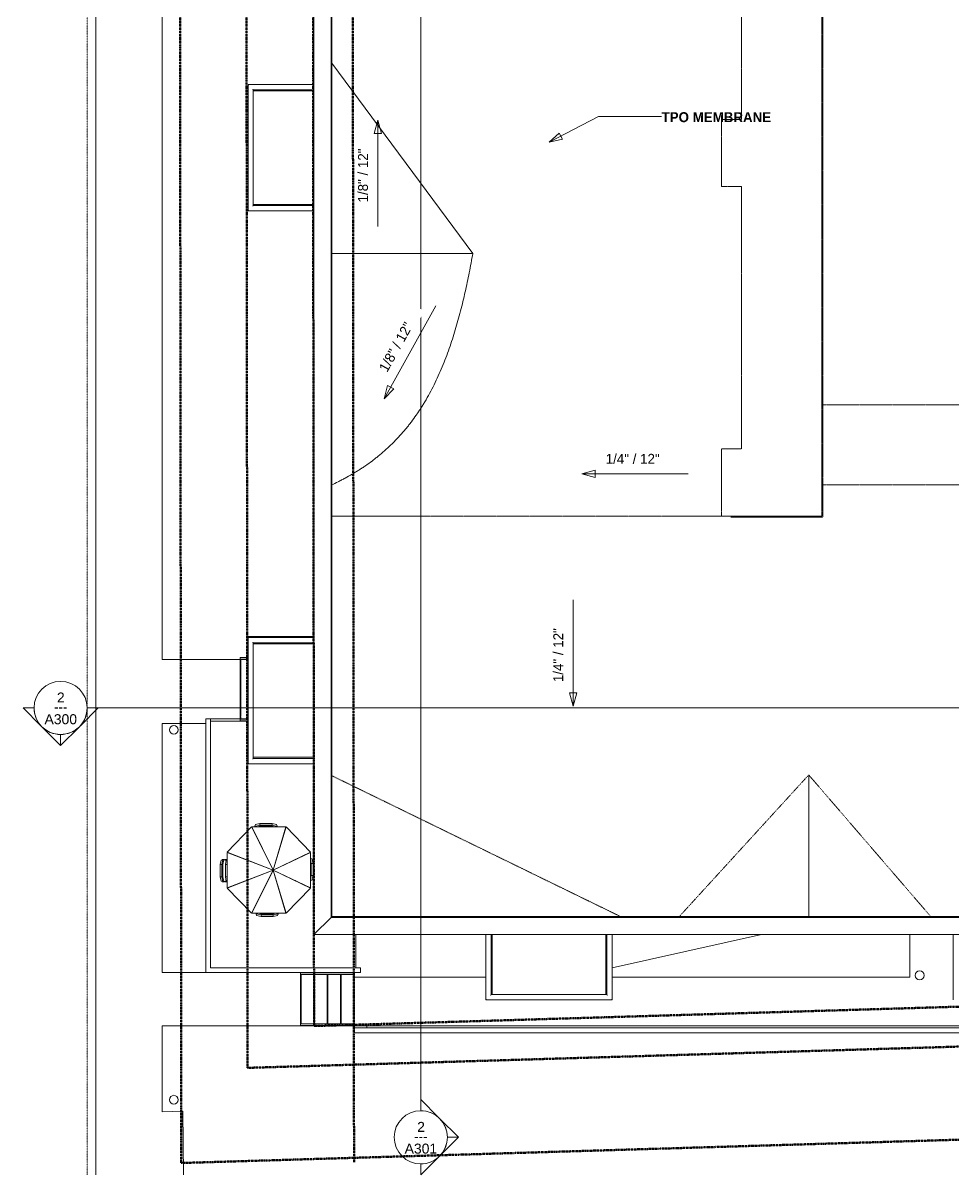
# Model space of a CAD drawing. Header units: inches. Extents: x -4250 to -935, y 9756 to 12395.
# Drawn here: x -4130 to -3290, y 9756 to 10797 of the extents above; entities that cross this region are included whole.
import ezdxf

# ---------------------------------------------------------------- set-up
doc = ezdxf.new("R2010")
doc.units = ezdxf.units.IN
doc.header["$MEASUREMENT"] = 0
for name, pattern in [('Aligning Line 1_8_', [0.25, 0.125, -0.125]), ('Dash 1_16_', [0.125, 0.0625, -0.0625]), ('Double Dash 3_8_', [1, 0.375, -0.125, 0.125, -0.125, 0.125, -0.125]), ('Overhead 1_16_', [0.101562, 0.0625, -0.039062])]:
    doc.linetypes.add(name, pattern=pattern)
for name, color, linetype, lineweight in [('A-FLOR', 192, 'Continuous', 13), ('A-FLOR-4', 192, 'Continuous', 9), ('A-FLOR-HRAL', 11, 'Continuous', 9), ('A-ROOF', 132, 'Continuous', 13), ('A-ROOF-3', 7, 'Dash 1_16_', 9), ('A-ROOF-4', 132, 'Continuous', 9), ('A-WALL-2', 113, 'Continuous', 9), ('C-PROP-LINE', 91, 'Double Dash 3_8_', 50), ('C-TOPO', 7, 'Continuous', 9), ('E-LITE-EQPM', 33, 'Continuous', 9), ('G-ANNO-DIMS', 111, 'Continuous', 9), ('G-ANNO-SYMB-1', 147, 'Aligning Line 1_8_', 9), ('G-ANNO-SYMB-2', 111, 'Continuous', 9), ('G-ANNO-TEXT', 231, 'Continuous', 9), ('G-IMPT', 8, 'Continuous', 9), ('S-FNDN-2', 32, 'Continuous', 9), ('S-STRS', 31, 'Continuous', 9), ('S-STRS-1', 31, 'Overhead 1_16_', 9)]:
    doc.layers.add(name, color=color, linetype=linetype, lineweight=lineweight)
doc.styles.add('Arial', font='arial.ttf', dxfattribs={"height": 9})
doc.styles.add('Century Gothic_1', font='ufonts.com_century-gothic.ttf', dxfattribs={"height": 9})
doc.styles.add('Century Gothic_B', font='GOTHICB.TTF', dxfattribs={"height": 9})

# ---------------------------------------------------------------- blocks, each defined once
blk = doc.blocks.new('Outdoor Table01 - 02ZUTB01_dwg-V5-FLOOR PLAN - ROOF')
at = {"layer": 'G-IMPT'}
for p, q in [((-7, 42), (-11, 41)), ((-7, 42), (4, 42)), ((-7, 42), (-7, 40.4)), ((4, 42), (8, 41)), ((4, 42), (4, 40.4)), ((-37.5, 16.3), (-15.6, 38.9)), ((4, 0), (-15.6, 38.9)), ((-15.4, 39), (4, 0)), ((-15.4, 39), (15.5, 39)), ((-11, 41), (-11.5, 39.4)), ((-7, 40.4), (-11.5, 39.4)), ((-11.4, 39.6), (-11.5, 40)), ((-11.5, 39.5), (-11.5, 40)), ((-11.5, 39.4), (-11.5, 39.5)), ((-11.5, 39.4), (-11.5, 39)), ((-11.4, 39), (-11.5, 39.2)), ((-7, 39.5), (-9.2, 39)), ((-7, 40.4), (4, 40.4)), ((-7, 40.4), (-7, 39.5)), ((4, 39.5), (-7, 39.5)), ((4, 40.4), (8.5, 39.4)), ((4, 40.4), (4, 39.5)), ((6.2, 39), (4, 39.5)), ((4, 0), (15.5, 39)), ((4, 0), (15.7, 38.9)), ((8.5, 39.4), (8, 41)), ((8.5, 40), (8.4, 39.6)), ((8.5, 39.2), (8.4, 39)), ((8.5, 39.5), (8.5, 40)), ((8.5, 39.5), (8.5, 39.4)), ((8.5, 39.4), (8.5, 39)), ((15.7, 38.9), (37.6, 16.3)), ((-11.5, 30.7), (-11.5, 31.2)), ((-7.6, 23.3), (-7.7, 23.2)), ((-41.4, 10.5), (-43, 10)), ((-42.4, 6), (-41.4, 10.5)), ((-41.5, 10.5), (-42, 10.5)), ((-42, 10.5), (-41.6, 10.4)), ((-41.4, 10.5), (-41.5, 10.5)), ((-41.4, 10.5), (-40.5, 10.5)), ((-38.5, 10), (-41.2, 10.5)), ((-40.5, 10.5), (-40.5, 10.3)), ((-39.7, 10.2), (-40, 10.5)), ((-40, 10.5), (-39, 10.5)), ((-38.5, 10), (-39, 10.5)), ((-39, 10.5), (-37.6, 10.5)), ((-39, 10.5), (-37.6, 10.5)), ((4, 0), (-37.6, 16)), ((-37.6, -16), (-37.6, 16)), ((4, 0), (-37.5, 16.3)), ((-23.3, 10.7), (-23.4, 10.5)), ((4, 0), (37.6, 16.3)), ((4, 0), (37.7, 16)), ((10.2, 20.6), (10.1, 20.7)), ((37.7, 16), (37.7, -16)), ((-44, 6), (-43, 10)), ((-44, -5), (-44, 6)), ((-44, 6), (-42.4, 6)), ((-42.4, -5), (-42.4, 6)), ((-42.4, 6), (-41.5, 6)), ((-40.6, 10.2), (-41.5, 6)), ((-41.5, 6), (-41.5, -5)), ((-40.6, 10.2), (-39.5, 10)), ((-38.5, 10), (-39.5, 10)), ((-38.5, 10), (-39, 6)), ((-39, 6), (-39, -5)), ((-37.6, 6), (-39, 6)), ((-37.6, 10.3), (-38.5, 10)), ((4, 0), (-37.6, -16)), ((4, 0), (-37.5, -16.3)), ((4, 0), (-15.6, -38.9)), ((4, 0), (-15.4, -39)), ((4, 0), (15.5, -39)), ((4, 0), (37.7, -16)), ((4, 0), (37.6, -16.3)), ((4, 0), (15.7, -38.9)), ((20.5, 7.8), (20.5, 8)), ((23.6, 9.5), (24, 9.5)), ((37.7, 9.4), (38, 9.5)), ((37.7, 9.5), (38, 9.5)), ((39, 9), (37.7, 9.4)), ((38.4, 5), (37.7, 8.1)), ((38.4, 5), (37.7, 5)), ((40, 5), (38.4, 5)), ((38.4, 5), (38.4, -6)), ((39, 9), (40, 5)), ((40, 5), (40, -6)), ((-44, -5), (-43, -9)), ((-44, -5), (-42.4, -5)), ((-43, -9), (-41.4, -9.5)), ((-42.4, -5), (-41.4, -9.5)), ((-42.4, -5), (-41.5, -5)), ((-41.6, -9.4), (-42, -9.5)), ((-41.5, -9.5), (-42, -9.5)), ((-41.5, -5), (-40.6, -9.2)), ((-41.4, -9.5), (-41.5, -9.5)), ((-41.4, -9.5), (-40.5, -9.5)), ((-38.5, -9), (-41.2, -9.5)), ((-39.5, -9), (-40.6, -9.2)), ((-40.5, -9.3), (-40.5, -9.5)), ((-40, -9.5), (-39.7, -9.2)), ((-39, -9.5), (-40, -9.5)), ((-39.5, -9), (-38.5, -9)), ((-39, -5), (-38.5, -9)), ((-39, -5), (-37.6, -5)), ((-39, -9.5), (-38.5, -9)), ((-37.6, -9.5), (-39, -9.5)), ((-37.6, -9.5), (-39, -9.5)), ((-37.6, -9.3), (-38.5, -9)), ((20.5, -8), (20.5, -7.8)), ((38.4, -6), (37.7, -9.1)), ((38.4, -6), (37.7, -6)), ((39, -10), (37.7, -10.4)), ((40, -6), (38.4, -6)), ((40, -6), (39, -10)), ((-15.6, -38.9), (-37.5, -16.3)), ((-23.4, -10.5), (-23.3, -10.7)), ((10.1, -20.7), (10.2, -20.6)), ((37.6, -16.3), (15.7, -38.9)), ((25.7, -10.5), (26.1, -10.5)), ((38, -10.5), (37.7, -10.4)), ((37.7, -10.5), (38, -10.5)), ((-8, -23.8), (-8, -24.1)), ((-7.7, -23.2), (-7.6, -23.3)), ((15.5, -39), (-15.4, -39)), ((-12.5, -32.7), (-12.5, -33.2)), ((-12.4, -39), (-12.5, -39.2)), ((-12.5, -39.4), (-12.5, -39)), ((-12.5, -39.4), (-12.5, -39.5)), ((-12, -41), (-12.5, -39.4)), ((-8, -40.4), (-12.5, -39.4)), ((-12.5, -39.5), (-12.5, -40)), ((-12.5, -40), (-12.4, -39.6)), ((-8, -42), (-12, -41)), ((-10.2, -39), (-8, -39.5)), ((-8, -39.5), (3, -39.5)), ((-8, -40.4), (-8, -39.5)), ((3, -40.4), (-8, -40.4)), ((-8, -42), (-8, -40.4)), ((3, -39.5), (5.2, -39)), ((3, -40.4), (7.5, -39.4)), ((3, -40.4), (3, -39.5)), ((3, -42), (3, -40.4)), ((7, -41), (3, -42)), ((7, -41), (7.5, -39.4)), ((7.4, -39), (7.5, -39.2)), ((7.4, -39.6), (7.5, -40)), ((7.5, -39.4), (7.5, -39)), ((7.5, -39.4), (7.5, -39.5)), ((7.5, -39.5), (7.5, -40)), ((3, -42), (-8, -42))]:
    blk.add_line(p, q, dxfattribs=at)

msp = doc.modelspace()

# ---------------------------------------------------------------- linework, layer by layer
at = {"layer": 'A-FLOR'}
msp.add_line((-3597.9, 9943.4), (-3463.1, 9973.6), dxfattribs=at)
at = {"layer": 'A-FLOR-4'}
for p, q in [((-3926.7, 10166.2), (-3960.6, 10166.2)), ((-3829.3, 9943.4), (-3829.3, 9973.6)), ((-3329.1, 9973.6), (-3329.1, 9935.2)), ((-3830.9, 9939.2), (-3830.8, 9891.2)), ((-3712, 9935.2), (-3830.9, 9935.2)), ((-3329.1, 9935.2), (-3597.9, 9935.2)), ((-3830.8, 9891.2), (-1933.3, 9891.2))]:
    msp.add_line(p, q, dxfattribs=at)
at = {"layer": 'A-FLOR-HRAL'}
for p, q in [((-3867.3, 10741), (-3926.7, 10741)), ((-3926.7, 10741), (-3926.7, 10627)), ((-3922, 10736.3), (-3867.3, 10736.3)), ((-3922, 10631.7), (-3922, 10736.3)), ((-3867.3, 10631.7), (-3922, 10631.7)), ((-3926.7, 10627), (-3867.3, 10627)), ((-3867.3, 10241.8), (-3926.7, 10241.8)), ((-3926.7, 10241.8), (-3926.7, 10127.8)), ((-3867.3, 10242.6), (-3926.3, 10242.6)), ((-3926.3, 10242.6), (-3926.3, 10241.8)), ((-3922, 10237.1), (-3867.3, 10237.1)), ((-3922, 10132.5), (-3922, 10237.1)), ((-3926.7, 10223.5), (-3933.9, 10223.5)), ((-3933.9, 10223.5), (-3933.9, 10222)), ((-3933.9, 10223.5), (-3926.7, 10223.5)), ((-3933.9, 10222), (-3926.7, 10222)), ((-3933.9, 10222), (-3926.7, 10222)), ((-3926.7, 10167.9), (-3933.9, 10167.9)), ((-3933.9, 10167.9), (-3933.9, 10166.4)), ((-3933.9, 10167.9), (-3926.7, 10167.9)), ((-3933.9, 10166.4), (-3926.7, 10166.4)), ((-3933.9, 10166.4), (-3926.7, 10166.4)), ((-3867.3, 10132.5), (-3922, 10132.5)), ((-3926.7, 10127.8), (-3867.3, 10127.8)), ((-3712, 9973.6), (-3712, 9914.6)), ((-3707.2, 9919.3), (-3707.2, 9973.6)), ((-3602.6, 9973.6), (-3602.6, 9919.3)), ((-3597.9, 9914.6), (-3597.9, 9973.6)), ((-3290.1, 9973.6), (-3290.1, 9914.6)), ((-3831.3, 9938.9), (-3879.3, 9938.9)), ((-3879.3, 9938.9), (-3879.3, 9937.4)), ((-3879.3, 9938.9), (-3831.3, 9938.9)), ((-3879.3, 9937.4), (-3831.3, 9937.4)), ((-3879.3, 9937.4), (-3831.3, 9937.4)), ((-3831.3, 9938.9), (-3831.3, 9937.4)), ((-3712, 9914.6), (-3597.9, 9914.6)), ((-3602.6, 9919.3), (-3707.2, 9919.3)), ((-3831.3, 9892.9), (-3879.3, 9892.9)), ((-3879.3, 9892.9), (-3879.3, 9891.4)), ((-3879.3, 9892.9), (-3831.3, 9892.9)), ((-3879.3, 9891.4), (-3831.3, 9891.4)), ((-3879.3, 9891.4), (-3831.3, 9891.4)), ((-3831.3, 9892.9), (-3831.3, 9891.4))]:
    msp.add_line(p, q, dxfattribs=at)
at = {"layer": 'A-FLOR-HRAL', "flags": 128}
for points in [[(-3933.9, 10222.7), (-3933.9, 10222.8), (-3933.9, 10222.9)], [(-3933.9, 10167.1), (-3933.9, 10167.2), (-3933.9, 10167.3)], [(-3879.3, 9938.1), (-3879.3, 9938.2), (-3879.3, 9938.3)], [(-3831.3, 9938.3), (-3831.3, 9938.2), (-3831.3, 9938.1)], [(-3879.3, 9892.1), (-3879.3, 9892.2), (-3879.3, 9892.3)], [(-3831.3, 9892.3), (-3831.3, 9892.2), (-3831.3, 9892.1)]]:
    msp.add_lwpolyline(points, dxfattribs=at)
at = {"layer": 'A-FLOR-HRAL'}
for points, knots in [([(-3926.7, 10741), (-3926.7, 10741), (-3926.7, 10741), (-3926.7, 10741), (-3926.7, 10741), (-3926.6, 10740.9), (-3926.6, 10740.9), (-3926.6, 10740.9), (-3926.5, 10740.9), (-3926.5, 10740.8), (-3926.5, 10740.8), (-3926.4, 10740.7), (-3926.4, 10740.7), (-3926.3, 10740.6), (-3926.3, 10740.6)], [0, 0, 0, 0, 0.166667, 0.25, 0.333333, 0.416667, 0.458333, 0.5, 0.583333, 0.666667, 0.708333, 0.75, 0.833333, 1, 1, 1, 1]), ([(-3922.5, 10736.8), (-3922.4, 10736.7), (-3922.4, 10736.7), (-3922.3, 10736.6), (-3922.2, 10736.6), (-3922.2, 10736.5), (-3922.2, 10736.5), (-3922.1, 10736.5), (-3922.1, 10736.4), (-3922.1, 10736.4), (-3922.1, 10736.4), (-3922, 10736.3), (-3922, 10736.3), (-3922, 10736.3), (-3922, 10736.3)], [0, 0, 0, 0, 0.166667, 0.25, 0.333333, 0.375, 0.416667, 0.5, 0.541667, 0.583333, 0.666667, 0.75, 0.833333, 1, 1, 1, 1]), ([(-3922.5, 10631.2), (-3922.4, 10631.3), (-3922.4, 10631.3), (-3922.3, 10631.4), (-3922.2, 10631.5), (-3922.2, 10631.5), (-3922.2, 10631.5), (-3922.1, 10631.6), (-3922.1, 10631.6), (-3922.1, 10631.6), (-3922.1, 10631.7), (-3922, 10631.7), (-3922, 10631.7), (-3922, 10631.7), (-3922, 10631.7)], [0, 0, 0, 0, 0.166667, 0.25, 0.333333, 0.375, 0.416667, 0.5, 0.541667, 0.583333, 0.666667, 0.75, 0.833333, 1, 1, 1, 1]), ([(-3926.7, 10627), (-3926.7, 10627), (-3926.7, 10627), (-3926.7, 10627), (-3926.7, 10627.1), (-3926.6, 10627.1), (-3926.6, 10627.1), (-3926.6, 10627.1), (-3926.5, 10627.2), (-3926.5, 10627.2), (-3926.5, 10627.3), (-3926.4, 10627.3), (-3926.4, 10627.4), (-3926.3, 10627.4), (-3926.3, 10627.5)], [0, 0, 0, 0, 0.166667, 0.25, 0.333333, 0.416667, 0.458333, 0.5, 0.583333, 0.666667, 0.708333, 0.75, 0.833333, 1, 1, 1, 1]), ([(-3926.7, 10241.8), (-3926.7, 10241.8), (-3926.7, 10241.8), (-3926.7, 10241.8), (-3926.7, 10241.8), (-3926.6, 10241.7), (-3926.6, 10241.7), (-3926.6, 10241.7), (-3926.5, 10241.7), (-3926.5, 10241.6), (-3926.5, 10241.6), (-3926.4, 10241.5), (-3926.4, 10241.5), (-3926.3, 10241.4), (-3926.3, 10241.4)], [0, 0, 0, 0, 0.166667, 0.25, 0.333333, 0.416667, 0.458333, 0.5, 0.583333, 0.666667, 0.708333, 0.75, 0.833333, 1, 1, 1, 1]), ([(-3926.3, 10242.6), (-3926.3, 10242.6), (-3926.3, 10242.6), (-3926.3, 10242.6), (-3926.3, 10242.6), (-3926.2, 10242.5), (-3926.2, 10242.5), (-3926.2, 10242.5), (-3926.2, 10242.4), (-3926.1, 10242.4), (-3926.1, 10242.4), (-3926, 10242.3), (-3926, 10242.2), (-3925.9, 10242.2), (-3925.9, 10242.1)], [0, 0, 0, 0, 0.166667, 0.25, 0.333333, 0.416667, 0.458333, 0.5, 0.583333, 0.666667, 0.708333, 0.75, 0.833333, 1, 1, 1, 1]), ([(-3922.5, 10237.6), (-3922.4, 10237.5), (-3922.4, 10237.5), (-3922.3, 10237.4), (-3922.2, 10237.4), (-3922.2, 10237.3), (-3922.2, 10237.3), (-3922.1, 10237.3), (-3922.1, 10237.2), (-3922.1, 10237.2), (-3922.1, 10237.2), (-3922, 10237.1), (-3922, 10237.1), (-3922, 10237.1), (-3922, 10237.1)], [0, 0, 0, 0, 0.166667, 0.25, 0.333333, 0.375, 0.416667, 0.5, 0.541667, 0.583333, 0.666667, 0.75, 0.833333, 1, 1, 1, 1]), ([(-3922.5, 10132), (-3922.4, 10132.1), (-3922.4, 10132.1), (-3922.3, 10132.2), (-3922.2, 10132.3), (-3922.2, 10132.3), (-3922.2, 10132.3), (-3922.1, 10132.4), (-3922.1, 10132.4), (-3922.1, 10132.4), (-3922.1, 10132.5), (-3922, 10132.5), (-3922, 10132.5), (-3922, 10132.5), (-3922, 10132.5)], [0, 0, 0, 0, 0.166667, 0.25, 0.333333, 0.375, 0.416667, 0.5, 0.541667, 0.583333, 0.666667, 0.75, 0.833333, 1, 1, 1, 1]), ([(-3926.7, 10127.8), (-3926.7, 10127.8), (-3926.7, 10127.8), (-3926.7, 10127.8), (-3926.7, 10127.9), (-3926.6, 10127.9), (-3926.6, 10127.9), (-3926.6, 10127.9), (-3926.5, 10128), (-3926.5, 10128), (-3926.5, 10128.1), (-3926.4, 10128.1), (-3926.4, 10128.2), (-3926.3, 10128.2), (-3926.3, 10128.3)], [0, 0, 0, 0, 0.166667, 0.25, 0.333333, 0.416667, 0.458333, 0.5, 0.583333, 0.666667, 0.708333, 0.75, 0.833333, 1, 1, 1, 1]), ([(-3712, 9914.6), (-3712, 9914.6), (-3712, 9914.6), (-3711.9, 9914.6), (-3711.9, 9914.6), (-3711.9, 9914.7), (-3711.9, 9914.7), (-3711.8, 9914.7), (-3711.8, 9914.8), (-3711.7, 9914.8), (-3711.7, 9914.8), (-3711.7, 9914.9), (-3711.6, 9914.9), (-3711.5, 9915), (-3711.5, 9915)], [0, 0, 0, 0, 0.166667, 0.25, 0.333333, 0.416667, 0.458333, 0.5, 0.583333, 0.666667, 0.708333, 0.75, 0.833333, 1, 1, 1, 1]), ([(-3707.7, 9918.8), (-3707.7, 9918.9), (-3707.6, 9918.9), (-3707.5, 9919), (-3707.5, 9919.1), (-3707.5, 9919.1), (-3707.4, 9919.1), (-3707.4, 9919.2), (-3707.4, 9919.2), (-3707.3, 9919.2), (-3707.3, 9919.2), (-3707.3, 9919.3), (-3707.3, 9919.3), (-3707.2, 9919.3), (-3707.2, 9919.3)], [0, 0, 0, 0, 0.166667, 0.25, 0.333333, 0.375, 0.416667, 0.5, 0.541667, 0.583333, 0.666667, 0.75, 0.833333, 1, 1, 1, 1]), ([(-3602.2, 9918.8), (-3602.2, 9918.9), (-3602.3, 9918.9), (-3602.4, 9919), (-3602.4, 9919.1), (-3602.4, 9919.1), (-3602.5, 9919.1), (-3602.5, 9919.2), (-3602.5, 9919.2), (-3602.6, 9919.2), (-3602.6, 9919.2), (-3602.6, 9919.3), (-3602.6, 9919.3), (-3602.6, 9919.3), (-3602.6, 9919.3)], [0, 0, 0, 0, 0.166667, 0.25, 0.333333, 0.375, 0.416667, 0.5, 0.541667, 0.583333, 0.666667, 0.75, 0.833333, 1, 1, 1, 1]), ([(-3597.9, 9914.6), (-3597.9, 9914.6), (-3597.9, 9914.6), (-3598, 9914.6), (-3598, 9914.6), (-3598, 9914.7), (-3598, 9914.7), (-3598.1, 9914.7), (-3598.1, 9914.8), (-3598.2, 9914.8), (-3598.2, 9914.8), (-3598.2, 9914.9), (-3598.3, 9914.9), (-3598.4, 9915), (-3598.4, 9915)], [0, 0, 0, 0, 0.166667, 0.25, 0.333333, 0.416667, 0.458333, 0.5, 0.583333, 0.666667, 0.708333, 0.75, 0.833333, 1, 1, 1, 1])]:
    msp.add_open_spline(points, degree=3, knots=knots, dxfattribs=at)
at = {"layer": 'A-ROOF'}
for p, q in [((-3723.7, 10588.6), (-3851.1, 10588.6)), ((-3420.4, 9989.8), (-3420.4, 10117.7))]:
    msp.add_line(p, q, dxfattribs=at)
at = {"layer": 'A-ROOF-3'}
for p, q in [((-3481.2, 10709.4), (-3481.2, 10967)), ((-3408.7, 10841.8), (-3408.7, 10351.3)), ((-3407.7, 10842.3), (-3407.7, 10350.3)), ((-3499.2, 10648.9), (-3499.2, 10709.4)), ((-3499.2, 10709.4), (-3481.2, 10709.4)), ((-3481.2, 10648.9), (-3499.2, 10648.9)), ((-3481.2, 10412), (-3481.2, 10648.9)), ((-3407.7, 10452), (-3268.5, 10452)), ((-3499.2, 10351.3), (-3499.2, 10412)), ((-3499.2, 10412), (-3481.2, 10412)), ((-3202.4, 10379.5), (-3407.7, 10379.5)), ((-3408.7, 10351.3), (-3851.1, 10351.3)), ((-3407.7, 10350.3), (-3490.6, 10350.3)), ((-3851.1, 10117), (-3590.3, 9989.8)), ((-3537.3, 9989.8), (-3420.4, 10117.7)), ((-3420.4, 10117.7), (-3310.2, 9989.8))]:
    msp.add_line(p, q, dxfattribs=at)
at = {"layer": 'A-ROOF-4'}
msp.add_line((-3723.7, 10588.6), (-3851.1, 10760.4), dxfattribs=at)
msp.add_open_spline([(-3851.1, 10379.5), (-3849.2, 10380.4), (-3846.2, 10381.9), (-3842.2, 10384), (-3838, 10386.2), (-3833.8, 10388.6), (-3829.7, 10391.1), (-3826.6, 10393), (-3823.6, 10394.9), (-3819.6, 10397.6), (-3815.7, 10400.4), (-3811.9, 10403.3), (-3808.1, 10406.3), (-3804.5, 10409.4), (-3800.9, 10412.6), (-3798.3, 10415.1), (-3795.7, 10417.6), (-3792.3, 10421), (-3789.1, 10424.5), (-3785.9, 10428.1), (-3783.6, 10430.9), (-3781.4, 10433.7), (-3778.4, 10437.5), (-3775.6, 10441.4), (-3772.9, 10445.4), (-3770.9, 10448.4), (-3769, 10451.4), (-3766.2, 10456), (-3762.7, 10462.2), (-3757.3, 10472.6), (-3751.2, 10486.1), (-3744.9, 10502.7), (-3739.5, 10519.5), (-3734.7, 10536.6), (-3730.6, 10553.8), (-3727.5, 10568.3), (-3725.3, 10579.9), (-3724.2, 10585.7), (-3723.7, 10588.6)], degree=3, knots=[-0.9968139, -0.9968139, -0.9968139, -0.9968139, -0.9719828, -0.9579741, -0.9439655, -0.9159483, -0.9019397, -0.887931, -0.8739224, -0.8599138, -0.8318966, -0.8178879, -0.8038793, -0.7758621, -0.7618534, -0.7478448, -0.7338362, -0.7198276, -0.6918103, -0.6778017, -0.6637931, -0.6497845, -0.6357759, -0.6077586, -0.59375, -0.5797414, -0.5657328, -0.5517241, -0.5172414, -0.4827586, -0.4137931, -0.3448276, -0.2758621, -0.2068966, -0.137931, -0.0689655, -0.0344828, 0, 0, 0, 0], dxfattribs=at)
at = {"layer": 'A-WALL-2'}
for p, q in [((-3867.3, 12125.2), (-3867.3, 9973.6)), ((-3851.8, 12109.7), (-3851.8, 9989.1)), ((-3851.6, 9989.3), (-3851.6, 12109.5)), ((-3851.1, 12109), (-3851.1, 9989.8)), ((-3867.3, 10736.3), (-3922, 10736.3)), ((-3922, 10735.3), (-3867.3, 10735.3)), ((-3867.3, 10632.8), (-3922, 10632.8)), ((-3922, 10631.8), (-3867.3, 10631.8)), ((-3867.3, 10237.1), (-3922, 10237.1)), ((-3922, 10236.1), (-3867.3, 10236.1)), ((-3964.8, 9939.2), (-3964.8, 10168.3)), ((-3964.8, 10168.3), (-3926.7, 10168.3)), ((-3960.6, 10168.3), (-3960.6, 9943.4)), ((-3867.3, 10133.6), (-3922, 10133.6)), ((-3922, 10132.6), (-3867.3, 10132.6)), ((-3851.8, 9989.1), (-3867.3, 9973.6)), ((-3867.3, 9973.6), (-3851.8, 9989.1)), ((-2076.8, 9989.1), (-3851.8, 9989.1)), ((-3851.1, 9989.8), (-3851.6, 9989.3)), ((-3851.6, 9989.3), (-3851.1, 9989.8)), ((-2077, 9989.3), (-3851.6, 9989.3)), ((-2077.5, 9989.8), (-3851.1, 9989.8)), ((-3867.3, 9973.6), (-2061.4, 9973.6)), ((-3707.2, 9973.6), (-3707.2, 9919.3)), ((-3706.2, 9919.3), (-3706.2, 9973.6)), ((-3603.7, 9973.6), (-3603.7, 9919.3)), ((-3602.7, 9919.3), (-3602.7, 9973.6)), ((-3960.6, 9943.4), (-3825.3, 9943.4)), ((-3825.3, 9939.2), (-3825.3, 9943.4)), ((-3825.3, 9939.2), (-3964.8, 9939.2)), ((-3830.8, 9889.2), (-1931.3, 9889.2)), ((-3830.8, 9884.9), (-3830.8, 9889.2)), ((-1927.1, 9884.9), (-3830.8, 9884.9))]:
    msp.add_line(p, q, dxfattribs=at)
at = {"layer": 'A-WALL-2', "flags": 128}
for points in [[(-3851.6, 9989.3), (-3851.6, 9989.3), (-3851.7, 9989.3), (-3851.7, 9989.2), (-3851.7, 9989.2), (-3851.8, 9989.1), (-3851.8, 9989.1)], [(-3851.8, 9989.1), (-3851.8, 9989.1), (-3851.7, 9989.2), (-3851.7, 9989.2), (-3851.7, 9989.3), (-3851.6, 9989.3), (-3851.6, 9989.3)], [(-3851.6, 9989.3), (-3851.6, 9989.3), (-3851.6, 9989.3), (-3851.6, 9989.3)], [(-3851.6, 9989.3), (-3851.6, 9989.3), (-3851.6, 9989.3), (-3851.6, 9989.3)]]:
    msp.add_lwpolyline(points, dxfattribs=at)
at = {"layer": 'C-PROP-LINE'}
for p, q in [((-3989.6, 12268.7), (-3987, 9767.3)), ((-3929.5, 12184.7), (-3927.1, 9853.2)), ((-3869.4, 12124.7), (-3867.1, 9891)), ((-3867.1, 9891), (-1926.9, 9949.1)), ((-3927.1, 9853.2), (-1926.9, 9913)), ((-3987, 9767.3), (-1926.9, 9829))]:
    msp.add_line(p, q, dxfattribs=at)
at = {"layer": 'C-TOPO'}
for p, q in [((-4064.2, 10627.9), (-4064.2, 10832.1)), ((-4064.2, 10832.1), (-4064.2, 10627.9)), ((-4004.2, 10817), (-4004.2, 10711.8)), ((-4004.2, 10711.8), (-4004.2, 10817)), ((-4004.2, 10711.8), (-4004.2, 10652.4)), ((-4004.2, 10652.4), (-4004.2, 10711.8)), ((-4004.2, 10652.4), (-4004.2, 10594.9)), ((-4004.2, 10594.9), (-4004.2, 10652.4)), ((-4064.2, 10599), (-4064.2, 10627.9)), ((-4064.2, 10627.9), (-4064.2, 10599)), ((-4064.2, 10571.1), (-4064.2, 10599)), ((-4064.2, 10599), (-4064.2, 10571.1)), ((-4004.2, 10594.9), (-4004.2, 10531.3)), ((-4004.2, 10531.3), (-4004.2, 10594.9)), ((-4064.2, 10540.2), (-4064.2, 10571.1)), ((-4064.2, 10571.1), (-4064.2, 10540.2)), ((-4064.2, 10515.4), (-4064.2, 10540.2)), ((-4064.2, 10540.2), (-4064.2, 10515.4)), ((-4004.2, 10531.3), (-4004.2, 10480.3)), ((-4004.2, 10480.3), (-4004.2, 10531.3)), ((-4064.2, 10496.9), (-4064.2, 10515.4)), ((-4064.2, 10515.4), (-4064.2, 10496.9)), ((-4064.2, 10462.7), (-4064.2, 10496.9)), ((-4064.2, 10496.9), (-4064.2, 10462.7)), ((-4004.2, 10480.3), (-4004.2, 10442.2)), ((-4004.2, 10442.2), (-4004.2, 10480.3)), ((-4064.2, 10096), (-4064.2, 10462.7)), ((-4064.2, 10462.7), (-4064.2, 10096)), ((-4004.2, 10442.2), (-4004.2, 10371.9)), ((-4004.2, 10371.9), (-4004.2, 10442.2)), ((-4004.2, 10371.9), (-4004.2, 10221.8)), ((-4004.2, 10221.8), (-4004.2, 10371.9)), ((-4004.2, 10221.8), (-4000.2, 10221.8)), ((-4000.2, 10221.8), (-4004.2, 10221.8)), ((-4000.2, 10221.8), (-3935.8, 10221.8)), ((-3935.8, 10221.8), (-4000.2, 10221.8)), ((-3935.8, 10221.8), (-3934.8, 10221.8)), ((-3934.8, 10221.8), (-3935.8, 10221.8)), ((-3934.8, 10221.8), (-3933.9, 10221.8)), ((-3933.9, 10221.8), (-3934.8, 10221.8)), ((-3989.8, 10164.2), (-4004.2, 10164.2)), ((-4004.2, 10164.2), (-4004.2, 10148.8)), ((-4004.2, 10148.8), (-4004.2, 10164.2)), ((-4004.2, 10164.2), (-3989.8, 10164.2)), ((-3964.8, 10164.2), (-3989.8, 10164.2)), ((-3989.8, 10164.2), (-3964.8, 10164.2)), ((-4004.2, 10148.8), (-4004.2, 10100)), ((-4004.2, 10100), (-4004.2, 10148.8)), ((-4004.2, 10100), (-4004.2, 10029.1)), ((-4004.2, 10029.1), (-4004.2, 10100)), ((-4064.2, 10084.8), (-4064.2, 10096)), ((-4064.2, 10096), (-4064.2, 10084.8)), ((-4064.2, 10076.3), (-4064.2, 10084.8)), ((-4064.2, 10084.8), (-4064.2, 10076.3)), ((-4064.2, 10064.1), (-4064.2, 10076.3)), ((-4064.2, 10076.3), (-4064.2, 10064.1)), ((-4064.2, 10049.1), (-4064.2, 10064.1)), ((-4064.2, 10064.1), (-4064.2, 10049.1)), ((-4064.2, 9884), (-4064.2, 10049.1)), ((-4064.2, 10049.1), (-4064.2, 9884)), ((-4004.2, 10029.1), (-4004.2, 9942.2)), ((-4004.2, 9942.2), (-4004.2, 10029.1)), ((-4004.2, 9942.2), (-4004.2, 9939.2)), ((-4004.2, 9939.2), (-4004.2, 9942.2)), ((-4004.2, 9939.2), (-4002.6, 9939.2)), ((-4002.6, 9939.2), (-4004.2, 9939.2)), ((-4002.6, 9939.2), (-3964.8, 9939.2)), ((-3964.8, 9939.2), (-4002.6, 9939.2)), ((-4064.2, 9877.2), (-4064.2, 9884)), ((-4064.2, 9884), (-4064.2, 9877.2)), ((-3975.6, 9891.2), (-4004.2, 9891.2)), ((-4004.2, 9891.2), (-4004.2, 9884)), ((-4004.2, 9884), (-4004.2, 9891.2)), ((-4004.2, 9891.2), (-3975.6, 9891.2)), ((-4004.2, 9884), (-4004.2, 9833.4)), ((-4004.2, 9833.4), (-4004.2, 9884)), ((-3964.7, 9891.2), (-3975.6, 9891.2)), ((-3975.6, 9891.2), (-3964.7, 9891.2)), ((-3879.3, 9891.2), (-3964.7, 9891.2)), ((-3964.7, 9891.2), (-3879.3, 9891.2)), ((-4064.2, 9756.5), (-4064.2, 9877.2)), ((-4064.2, 9877.2), (-4064.2, 9756.5)), ((-4004.2, 9833.4), (-4004.2, 9813.5)), ((-4004.2, 9813.5), (-4004.2, 9833.4)), ((-4004.2, 9813.5), (-3985.6, 9814)), ((-3985.6, 9814), (-4004.2, 9813.5)), ((-3985.6, 9814), (-3985, 9756.5)), ((-3985, 9756.5), (-3985.6, 9814))]:
    msp.add_line(p, q, dxfattribs=at)
at = {"layer": 'E-LITE-EQPM'}
for centre, start, end in [((-3993.7, 10158.4), 0, 180), ((-3993.7, 10158.4), 180, 0), ((-3320.2, 9936.7), 0, 180), ((-3320.2, 9936.7), 180, 0), ((-3993.7, 9824.4), 0, 180), ((-3993.7, 9824.4), 180, 0)]:
    msp.add_arc(centre, 4, start, end, dxfattribs=at)
at = {"layer": 'G-ANNO-DIMS'}
for p, q in [((-3806.2, 10696.9), (-3809.5, 10708.9)), ((-3809.5, 10612.9), (-3809.5, 10708.9)), ((-3800.8, 10469.3), (-3803.8, 10457.3)), ((-3803.8, 10457.3), (-3795.2, 10466.2)), ((-3795.2, 10466.2), (-3800.8, 10469.3)), ((-3613.4, 10392.8), (-3625.4, 10389.6)), ((-3613.4, 10386.4), (-3613.4, 10392.8)), ((-3625.4, 10389.6), (-3613.4, 10386.4)), ((-3529.4, 10389.6), (-3625.4, 10389.6)), ((-3633.1, 10275.7), (-3633.1, 10179.7)), ((-3629.9, 10191.7), (-3636.3, 10191.7)), ((-3636.3, 10191.7), (-3633.1, 10179.7)), ((-3633.1, 10179.7), (-3629.9, 10191.7))]:
    msp.add_line(p, q, dxfattribs=at)
at = {"layer": 'G-ANNO-SYMB-1'}
msp.add_line((-4072, 9756.5), (-4072, 12280.1), dxfattribs=at)
at = {"layer": 'G-ANNO-SYMB-2'}
for p, q in [((-3770.7, 12332.6), (-3770.7, 9814.5)), ((-1830.9, 10178.2), (-4072, 10178.2))]:
    msp.add_line(p, q, dxfattribs=at)
at = {"layer": 'G-ANNO-SYMB-2', "extrusion": (0, 0, -1)}
for p, q in [((-4113.8, 10162.1), (-4129.9, 10178.2)), ((-4129.9, 10178.2), (-4120, 10178.2)), ((-4062, 10178.2), (-4078.1, 10162.1)), ((-4071.9, 10178.2), (-4062, 10178.2)), ((-4096, 10144.2), (-4112.9, 10161.2)), ((-4079, 10161.2), (-4096, 10144.2)), ((-4096, 10154.2), (-4096, 10144.2)), ((-4096, 10144.2), (-4096, 10154.2)), ((-3770.7, 9814.6), (-3770.7, 9824.5)), ((-3770.7, 9824.5), (-3754.6, 9808.4)), ((-3753.8, 9807.5), (-3736.8, 9790.5)), ((-3736.8, 9790.5), (-3753.8, 9773.6)), ((-3746.7, 9790.5), (-3736.8, 9790.5)), ((-3736.8, 9790.5), (-3746.7, 9790.5)), ((-3754.6, 9772.7), (-3770.7, 9756.6)), ((-3770.7, 9756.6), (-3770.7, 9766.5))]:
    msp.add_line(p, q, dxfattribs=at)
for centre, start, end in [((4096, 10178.2), 0, 180), ((4096, 10178.2), 180, 0), ((4096, 10178.2), 317.9216, 0), ((4096, 10178.2), 180, 222.0784), ((4096, 10178.2), 270, 315), ((4096, 10178.2), 225, 270), ((3770.7, 9790.5), 270, 90), ((3770.7, 9790.5), 90, 132.0784), ((3770.7, 9790.5), 90, 270), ((3770.7, 9790.5), 135, 180), ((3770.7, 9790.5), 180, 225), ((3770.7, 9790.5), 227.9216, 270)]:
    msp.add_arc(centre, 24, start, end, dxfattribs=at)
at = {"layer": 'G-ANNO-TEXT'}
for p, q in [((-3654.9, 10688.9), (-3610.2, 10712.2)), ((-3610.2, 10712.2), (-3553.3, 10712.1)), ((-3645.7, 10697.3), (-3654.9, 10688.9)), ((-3642.7, 10691.6), (-3645.7, 10697.3)), ((-3654.9, 10688.9), (-3642.7, 10691.6))]:
    msp.add_line(p, q, dxfattribs=at)
at = {"layer": 'S-FNDN-2'}
msp.add_line((-3819.3, 9889.2), (-3819.3, 9891.2), dxfattribs=at)
at = {"layer": 'S-STRS'}
for p, q in [((-3933.9, 10223.8), (-3933.9, 10223.5)), ((-3933.9, 10223.8), (-3926.7, 10223.8)), ((-3933.9, 10222), (-3933.9, 10168.3)), ((-3879.3, 9939.2), (-3879.3, 9938.9)), ((-3879.3, 9937.4), (-3879.3, 9892.9)), ((-3867.3, 9939.2), (-3867.3, 9938.9)), ((-3867.3, 9937.4), (-3867.3, 9892.9)), ((-3855.3, 9939.2), (-3855.3, 9938.9)), ((-3855.3, 9937.4), (-3855.3, 9892.9)), ((-3843.3, 9939.2), (-3843.3, 9938.9)), ((-3843.3, 9937.4), (-3843.3, 9892.9)), ((-3831.3, 9939.2), (-3831.3, 9938.9)), ((-3831.3, 9937.4), (-3831.3, 9892.9)), ((-3879.3, 9891.4), (-3879.3, 9891.2)), ((-3867.3, 9891.4), (-3867.3, 9891.2)), ((-3855.3, 9891.4), (-3855.3, 9891.2)), ((-3843.3, 9891.4), (-3843.3, 9891.2)), ((-3831.3, 9891.4), (-3831.3, 9891.2)), ((-3879.3, 9891.2), (-3867.3, 9891.2)), ((-3867.3, 9891.2), (-3855.3, 9891.2)), ((-3855.3, 9891.2), (-3843.3, 9891.2)), ((-3843.3, 9891.2), (-3831.3, 9891.2))]:
    msp.add_line(p, q, dxfattribs=at)
at = {"layer": 'S-STRS-1'}
for p, q in [((-3933.2, 10223.8), (-3933.2, 10223.5)), ((-3933.2, 10222), (-3933.2, 10168.3)), ((-3878.6, 9939.2), (-3878.6, 9938.9)), ((-3878.6, 9937.4), (-3878.6, 9892.9)), ((-3866.6, 9939.2), (-3866.6, 9938.9)), ((-3866.6, 9937.4), (-3866.6, 9892.9)), ((-3854.6, 9939.2), (-3854.6, 9938.9)), ((-3854.6, 9937.4), (-3854.6, 9892.9)), ((-3842.6, 9939.2), (-3842.6, 9938.9)), ((-3842.6, 9937.4), (-3842.6, 9892.9)), ((-3878.6, 9891.4), (-3878.6, 9891.2)), ((-3866.6, 9891.4), (-3866.6, 9891.2)), ((-3854.6, 9891.4), (-3854.6, 9891.2)), ((-3842.6, 9891.4), (-3842.6, 9891.2))]:
    msp.add_line(p, q, dxfattribs=at)

# ---------------------------------------------------------------- block references
at = {"extrusion": (0, 0, -1), "zscale": -1, "rotation": 180}
msp.add_blockref('Outdoor Table01 - 02ZUTB01_dwg-V5-FLOOR PLAN - ROOF', (3908, 10031.8), dxfattribs=at)

# ---------------------------------------------------------------- texts
at = {"layer": 'G-ANNO-DIMS', "insert": (-3603.7, 10407.6), "char_height": 9, "width": 62.924, "attachment_point": 1, "line_spacing_factor": 0.984502, "style": 'Century Gothic_1', "bg_fill": 3, "box_fill_scale": 1.25, "bg_fill_color": 256, "bg_fill_true_color": 13158600, "bg_fill_transparency": 0}
msp.add_mtext('1/4" / 12"', dxfattribs=at)
at = {"layer": 'G-ANNO-DIMS', "insert": (-3651.1, 10201.5), "char_height": 9, "width": 62.924, "attachment_point": 1, "rotation": 90, "line_spacing_factor": 0.984502, "style": 'Century Gothic_1', "bg_fill": 3, "box_fill_scale": 1.25, "bg_fill_color": 256, "bg_fill_true_color": 13158600, "bg_fill_transparency": 0}
msp.add_mtext('1/4" / 12"', dxfattribs=at)
at = {"layer": 'G-ANNO-SYMB-2', "char_height": 9, "attachment_point": 1}
for s, insert, width, style in [('2', (-4099.3, 10192.1), 8.484, 'Arial'), ('A300', (-4110.5, 10172.5), 35.754, 'Arial'), ('---', (-4101.9, 10183.6), 15.453, 'Century Gothic_1'), ('2', (-3774, 9804.4), 8.484, 'Arial'), ('---', (-3776.7, 9795.9), 15.453, 'Century Gothic_1'), ('A301', (-3785.3, 9784.8), 35.754, 'Arial')]:
    msp.add_mtext(s, dxfattribs=dict(at, insert=insert, width=width, style=style))
at = {"layer": 'G-ANNO-TEXT', "insert": (-3553.3, 10716.1), "char_height": 9, "width": 117.867, "attachment_point": 1, "style": 'Century Gothic_B'}
msp.add_mtext('TPO MEMBRANE', dxfattribs=at)

# ---------------------------------------------------------------- next in the draw order: texts
at = {"layer": 'G-ANNO-DIMS', "char_height": 9, "width": 62.924, "attachment_point": 1, "line_spacing_factor": 0.984502, "style": 'Century Gothic_1', "bg_fill": 3, "box_fill_scale": 1.25, "bg_fill_color": 256, "bg_fill_true_color": 13158600, "bg_fill_transparency": 0}
for insert, rotation in [((-3827.4, 10634.6), 90), ((-3809, 10485), 60.9538)]:
    msp.add_mtext('1/8" / 12"', dxfattribs=dict(at, insert=insert, rotation=rotation))

# ---------------------------------------------------------------- next in the draw order: linework, layer by layer
at = {"layer": 'C-PROP-LINE'}
msp.add_line((-3833.4, 12088.7), (-3831, 9768.1), dxfattribs=at)
at = {"layer": 'G-ANNO-DIMS'}
for p, q in [((-3809.5, 10708.9), (-3812.7, 10696.9)), ((-3812.7, 10696.9), (-3806.2, 10696.9)), ((-3757.2, 10541.2), (-3803.8, 10457.3))]:
    msp.add_line(p, q, dxfattribs=at)

doc.saveas('drawing.dxf')
